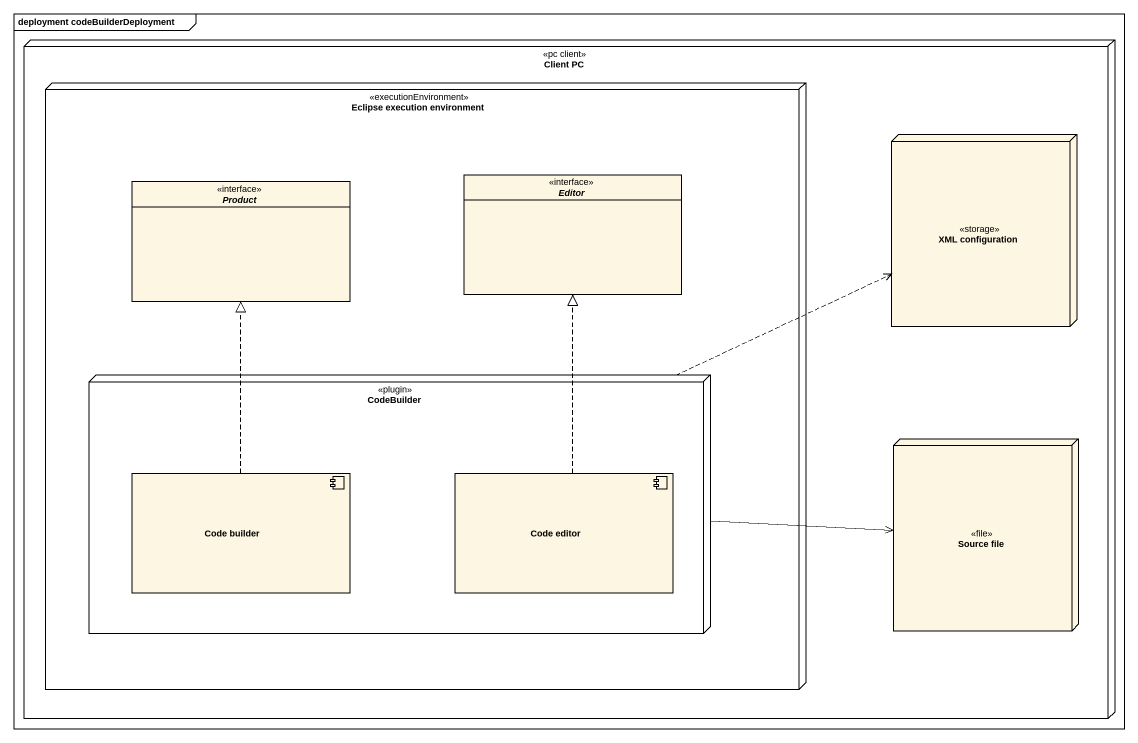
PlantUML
@startuml
mainframe deployment codeBuilderDeployment
allowmixing
hide circle
hide empty members
node "Client PC" as Client_PC <<pc client>> {
  node "Eclipse execution environment" as Eclipse_execution <<executionEnvironment>> {
    interface Product
    interface Editor
    node CodeBuilder <<plugin>> {
      component "Code builder" as Code_builder
      component "Code editor" as Code_editor
    }
  }
  node "XML configuration" as XML_configuration <<storage>>
  node "Source file" as Source_file <<file>>
}
CodeBuilder .right.> XML_configuration
CodeBuilder -right-> Source_file
Code_builder .up.|> Product
Code_editor .up.|> Editor
@enduml
